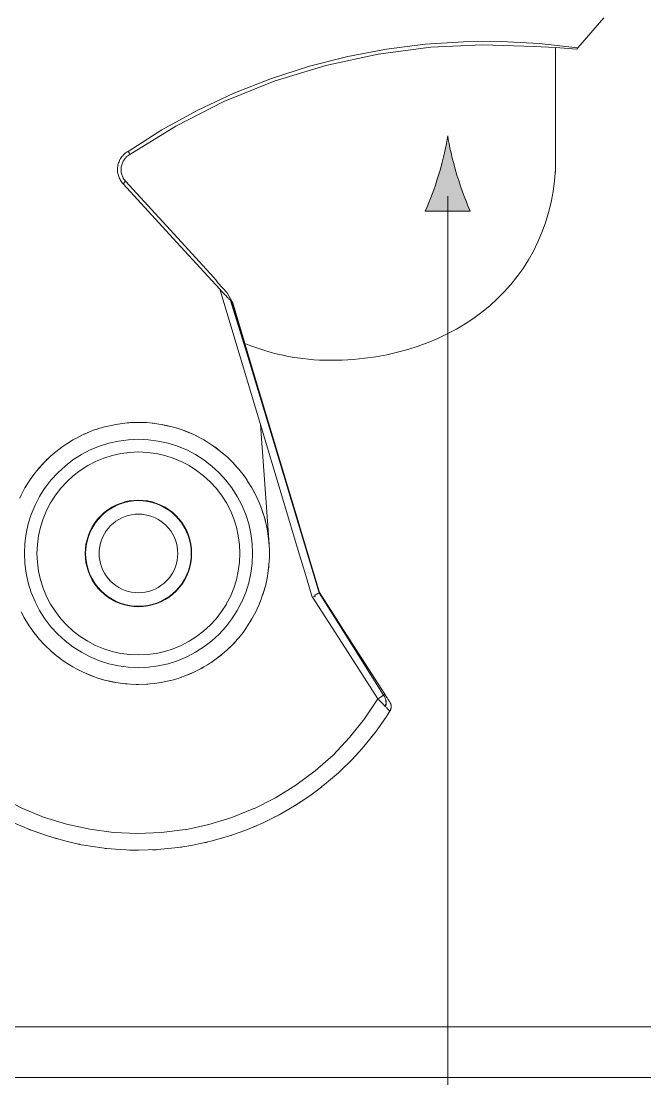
# Model space of a CAD drawing. Header units: inches. Extents: x 0.18 to 4.06, y 0.3 to 3.48.
# Drawn here: x 0.952 to 1.333, y 2.22 to 2.867 of the extents above; entities that cross this region are included whole.
import ezdxf

# ---------------------------------------------------------------- set-up
doc = ezdxf.new("R2010")
doc.units = ezdxf.units.IN
doc.header["$MEASUREMENT"] = 0
doc.layers.add('Layer 1', color=7, linetype='Continuous')

# ---------------------------------------------------------------- blocks, each defined once
blk = doc.blocks.new('block 2')
at = {"layer": 'Layer 1'}
h = blk.add_hatch(color=251, dxfattribs=at)
h.dxf.hatch_style = 2
edge = h.paths.add_edge_path()
edge.add_spline(control_points=[(1.20741, 2.77263), (1.20469, 2.76363), (1.20218, 2.75778), (1.19928, 2.75054), (1.19928, 2.75054), (1.22674, 2.75054), (1.22674, 2.75054), (1.22552, 2.75314), (1.22133, 2.76363), (1.21863, 2.77263), (1.21571, 2.78224), (1.21371, 2.79098), (1.213, 2.79664), (1.21231, 2.79098), (1.21031, 2.78224), (1.20741, 2.77263)], knot_values=[0, 0, 0, 0, 0.013889, 0.013889, 0.013889, 0.027778, 0.027778, 0.027778, 0.041667, 0.041667, 0.041667, 0.055556, 0.055556, 0.055556, 0.069444, 0.069444, 0.069444, 0.069444], degree=3, periodic=0)
edge.add_line((1.20741, 2.77263), (1.20741, 2.77263))
at = {"layer": 'Layer 1', "color": 250, "lineweight": 18}
for points in [[(1.29245, 2.85029), (1.30843, 2.86865)], [(1.17055, 2.84655), (1.20264, 2.85072)], [(1.17555, 2.84958), (1.19914, 2.85254)], [(1.19915, 2.85254), (1.22254, 2.85409)], [(1.20264, 2.85072), (1.23425, 2.85218)], [(1.22253, 2.8541), (1.24561, 2.85424)], [(1.23425, 2.85219), (1.2658, 2.85105)], [(1.24561, 2.85424), (1.26893, 2.853)], [(1.26579, 2.85105), (1.2789, 2.85056)], [(1.26892, 2.853), (1.29245, 2.8503)], [(1.27878, 2.85019), (1.27878, 2.77421)], [(1.2789, 2.85056), (1.2919, 2.84962)], [(1.2919, 2.84961), (1.29245, 2.85029)], [(1.12846, 2.8391), (1.15192, 2.84509)], [(1.13848, 2.83962), (1.17055, 2.84655)], [(1.15192, 2.84508), (1.17555, 2.84958)], [(1.10535, 2.83164), (1.12846, 2.8391)], [(1.10691, 2.82989), (1.13848, 2.83962)], [(1.08233, 2.82257), (1.10534, 2.83163)], [(1.07617, 2.81752), (1.10691, 2.8299)], [(1.05994, 2.81204), (1.08232, 2.82257)], [(1.03834, 2.8002), (1.05994, 2.81205)], [(1.04671, 2.80255), (1.07617, 2.81752)], [(1.01765, 2.78708), (1.03834, 2.80019)], [(1.01879, 2.78523), (1.04671, 2.80255)], [(1.01481, 2.78493), (1.0153, 2.78538)], [(1.0153, 2.78539), (1.01586, 2.78588)], [(1.01586, 2.78588), (1.01644, 2.78629)], [(1.01644, 2.7863), (1.01702, 2.78671)], [(1.01702, 2.78672), (1.01765, 2.78708)], [(1.01767, 2.78704), (1.01765, 2.78708)], [(1.01767, 2.78702), (1.01767, 2.78704)], [(1.01827, 2.78613), (1.01767, 2.78701)], [(1.01879, 2.78523), (1.01827, 2.78613)], [(1.01146, 2.77867), (1.01163, 2.7794)], [(1.01162, 2.77939), (1.01186, 2.78009)], [(1.01186, 2.78009), (1.01209, 2.78076)], [(1.01209, 2.78076), (1.01238, 2.78141)], [(1.01237, 2.78141), (1.01269, 2.78207)], [(1.0127, 2.78207), (1.01308, 2.78269)], [(1.01309, 2.78269), (1.01348, 2.7833)], [(1.01348, 2.7833), (1.01387, 2.78388)], [(1.01358, 2.77825), (1.01374, 2.77884)], [(1.01374, 2.77884), (1.01394, 2.77943)], [(1.01388, 2.78388), (1.01436, 2.78441)], [(1.01393, 2.77943), (1.01414, 2.77998)], [(1.01413, 2.77998), (1.0144, 2.78053)], [(1.01436, 2.78441), (1.01481, 2.78493)], [(1.01439, 2.78053), (1.01466, 2.78109)], [(1.01465, 2.78109), (1.01494, 2.7816)], [(1.01495, 2.7816), (1.01527, 2.78209)], [(1.01527, 2.78209), (1.01562, 2.78258)], [(1.01563, 2.78258), (1.01601, 2.78304)], [(1.01602, 2.78304), (1.01643, 2.78343)], [(1.01644, 2.78344), (1.01683, 2.78385)], [(1.01683, 2.78386), (1.01729, 2.78424)], [(1.01729, 2.78425), (1.01774, 2.7846)], [(1.01774, 2.7846), (1.01827, 2.78492)], [(1.01827, 2.78493), (1.01879, 2.78522)], [(1.01116, 2.77653), (1.01123, 2.77726)], [(1.01116, 2.77585), (1.01116, 2.77653)], [(1.0112, 2.77513), (1.01116, 2.77586)], [(1.01123, 2.77444), (1.0112, 2.77513)], [(1.01123, 2.77725), (1.0113, 2.77797)], [(1.01133, 2.77374), (1.01123, 2.77444)], [(1.0113, 2.77797), (1.01147, 2.77867)], [(1.01149, 2.77302), (1.01132, 2.77374)], [(1.01169, 2.77233), (1.01148, 2.77302)], [(1.01332, 2.77588), (1.01335, 2.77646)], [(1.01335, 2.7753), (1.01332, 2.77588)], [(1.01335, 2.77646), (1.01339, 2.77709)], [(1.01339, 2.77474), (1.01335, 2.7753)], [(1.01339, 2.77709), (1.01344, 2.77767)], [(1.01348, 2.77412), (1.01339, 2.77474)], [(1.01344, 2.77767), (1.01358, 2.77825)], [(1.0136, 2.77353), (1.01348, 2.77412)], [(1.01374, 2.77298), (1.0136, 2.77353)], [(1.01397, 2.77239), (1.01373, 2.77298)], [(1.01416, 2.77184), (1.01396, 2.77239)], [(1.01192, 2.77165), (1.01169, 2.77233)], [(1.01218, 2.77097), (1.01192, 2.77165)], [(1.01251, 2.77028), (1.01219, 2.77097)], [(1.01279, 2.76963), (1.0125, 2.77028)], [(1.01322, 2.76902), (1.01279, 2.76963)], [(1.01365, 2.76842), (1.01322, 2.76902)], [(1.01407, 2.76784), (1.01365, 2.76842)], [(1.01453, 2.76732), (1.01407, 2.76784)], [(1.01442, 2.77126), (1.01415, 2.77184)], [(1.01472, 2.7707), (1.01443, 2.77126)], [(1.01611, 2.76879), (1.01453, 2.76733)], [(1.01453, 2.76732), (1.04743, 2.73145)], [(1.01504, 2.77018), (1.01472, 2.7707)], [(1.01537, 2.7697), (1.01505, 2.77018)], [(1.01576, 2.76923), (1.01537, 2.7697)], [(1.01611, 2.76879), (1.01577, 2.76923)], [(1.0458, 2.73647), (1.01611, 2.76879)], [(1.21298, 2.15754), (1.21298, 2.75975)], [(1.06989, 2.71019), (1.04581, 2.73647)], [(1.04743, 2.73145), (1.07361, 2.70294)], [(1.07126, 2.7085), (1.06989, 2.71019)], [(1.07256, 2.7068), (1.07126, 2.7085)], [(1.0725, 2.7068), (1.07252, 2.7068)], [(1.07817, 2.70069), (1.0725, 2.7068)], [(1.07252, 2.7068), (1.07256, 2.7068)], [(1.07256, 2.70678), (1.07256, 2.7068)], [(1.07361, 2.70294), (1.09857, 2.62012)], [(1.07454, 2.70192), (1.07362, 2.70294)], [(1.07552, 2.70094), (1.07455, 2.70191)], [(1.07643, 2.69994), (1.07553, 2.70094)], [(1.07735, 2.69896), (1.07644, 2.69993)], [(1.07817, 2.69808), (1.07735, 2.69896)], [(1.08131, 2.69515), (1.07816, 2.70068)], [(1.07855, 2.69769), (1.07817, 2.69807)], [(1.07894, 2.69729), (1.07855, 2.69768)], [(1.07927, 2.69694), (1.07895, 2.69729)], [(1.07963, 2.69662), (1.07927, 2.69694)], [(1.07996, 2.69629), (1.07964, 2.69661)], [(1.08024, 2.69597), (1.07995, 2.69628)], [(1.08047, 2.69573), (1.08023, 2.69597)], [(1.09014, 2.66371), (1.08024, 2.69596)], [(1.08073, 2.6955), (1.08047, 2.69574)], [(1.08096, 2.69531), (1.08072, 2.69551)], [(1.08112, 2.69518), (1.08095, 2.69531)], [(1.08126, 2.69508), (1.08112, 2.69518)], [(1.09222, 2.65811), (1.08112, 2.69518)], [(1.08131, 2.69506), (1.08126, 2.69508)], [(1.09235, 2.65814), (1.08126, 2.69508)], [(1.08135, 2.69506), (1.08131, 2.69515)], [(1.08135, 2.69506), (1.08131, 2.69506)], [(1.09242, 2.65818), (1.08131, 2.69506)], [(1.09245, 2.65818), (1.08135, 2.69506)], [(1.10782, 2.60603), (1.09015, 2.6637)], [(1.13448, 2.51739), (1.09222, 2.65811)], [(1.1346, 2.51744), (1.09235, 2.65814)], [(1.13464, 2.51748), (1.09242, 2.65818)], [(1.13467, 2.51748), (1.09245, 2.65818)], [(1.10798, 2.60635), (1.09619, 2.64557)], [(0.99972, 2.6177), (0.99658, 2.61667)], [(0.99874, 2.61738), (0.99782, 2.61709)], [(1.00326, 2.61875), (0.99972, 2.6177)], [(1.00449, 2.61907), (1.00326, 2.61876)], [(1.00444, 2.61905), (1.00326, 2.61876)], [(1.00928, 2.62009), (1.00443, 2.61905)], [(1.00834, 2.61989), (1.0045, 2.61907)], [(1.01006, 2.62028), (1.00927, 2.62009)], [(1.01413, 2.62086), (1.01006, 2.62028)], [(1.01133, 2.62047), (1.01006, 2.62027)], [(1.0127, 2.62063), (1.01132, 2.62046)], [(1.017, 2.62119), (1.01413, 2.62087)], [(1.01904, 2.62133), (1.017, 2.62119)], [(1.0183, 2.62129), (1.017, 2.62119)], [(1.01895, 2.62133), (1.0183, 2.62129)], [(1.02397, 2.62149), (1.01905, 2.62132)], [(1.02888, 2.62133), (1.02396, 2.6215)], [(1.02527, 2.62149), (1.02396, 2.62149)], [(1.02732, 2.62135), (1.02528, 2.62149)], [(1.03093, 2.62119), (1.02888, 2.62133)], [(1.03227, 2.62107), (1.03092, 2.62119)], [(1.03379, 2.62086), (1.03093, 2.62118)], [(1.03304, 2.62093), (1.03226, 2.62107)], [(1.03786, 2.62028), (1.03379, 2.62086)], [(1.03867, 2.62009), (1.03785, 2.62029)], [(1.03916, 2.62002), (1.03785, 2.62029)], [(1.0435, 2.61905), (1.03866, 2.62009)], [(1.04216, 2.61933), (1.03916, 2.62002)], [(1.04466, 2.61875), (1.0435, 2.61904)], [(1.04822, 2.6177), (1.04466, 2.61875)], [(1.04597, 2.61842), (1.04466, 2.61874)], [(1.04704, 2.61807), (1.04597, 2.61842)], [(1.05134, 2.61667), (1.04821, 2.6177)], [(1.10384, 2.54707), (1.09857, 2.62013)], [(1.09857, 2.62012), (1.12341, 2.5372)], [(0.9861, 2.61191), (0.98393, 2.61075)], [(0.98507, 2.61142), (0.98393, 2.61075)], [(0.98572, 2.61172), (0.98507, 2.61143)], [(0.99011, 2.614), (0.9861, 2.61192)], [(0.99131, 2.61452), (0.99011, 2.614)], [(0.99505, 2.61608), (0.99012, 2.61401)], [(0.99369, 2.61549), (0.99131, 2.61452)], [(0.99658, 2.61667), (0.99506, 2.61608)], [(0.99782, 2.61709), (0.99658, 2.61668)], [(1.0179, 2.61091), (1.01185, 2.61009)], [(1.02397, 2.61114), (1.0179, 2.6109)], [(1.03004, 2.61091), (1.02396, 2.61115)], [(1.03607, 2.6101), (1.03004, 2.61092)], [(1.05287, 2.61608), (1.05134, 2.61667)], [(1.05261, 2.61619), (1.05134, 2.61667)], [(1.05782, 2.614), (1.05261, 2.61619)], [(1.05782, 2.614), (1.05288, 2.61607)], [(1.06182, 2.61191), (1.05782, 2.614)], [(1.05899, 2.61342), (1.05782, 2.614)], [(1.06048, 2.61263), (1.05899, 2.61343)], [(1.06401, 2.61075), (1.06182, 2.61191)], [(0.97803, 2.607), (0.97351, 2.60359)], [(0.97803, 2.607), (0.97376, 2.60378)], [(0.98184, 2.60947), (0.97803, 2.607)], [(0.9791, 2.60775), (0.97803, 2.607)], [(0.98051, 2.60863), (0.97909, 2.60776)], [(0.98393, 2.61075), (0.98185, 2.60947)], [(0.99447, 2.60463), (0.9891, 2.60182)], [(1.0001, 2.60696), (0.99447, 2.60463)], [(1.0059, 2.60879), (1.0001, 2.60696)], [(1.01186, 2.6101), (1.00589, 2.60879)], [(1.04203, 2.60879), (1.03606, 2.6101)], [(1.04783, 2.60696), (1.04203, 2.60879)], [(1.05345, 2.60463), (1.04783, 2.60696)], [(1.05883, 2.60182), (1.05345, 2.60463)], [(1.06608, 2.60947), (1.06401, 2.61075)], [(1.06515, 2.6101), (1.06401, 2.61075)], [(1.06573, 2.6097), (1.06515, 2.61009)], [(1.06989, 2.607), (1.06609, 2.60948)], [(1.07096, 2.60626), (1.06989, 2.60701)], [(1.07415, 2.60378), (1.06989, 2.607)], [(1.07296, 2.60466), (1.07096, 2.60626)], [(1.13435, 2.51732), (1.10782, 2.60603)], [(1.12214, 2.55918), (1.10797, 2.60635)], [(0.96733, 2.59805), (0.96647, 2.59715)], [(0.97003, 2.60056), (0.96733, 2.59804)], [(0.96826, 2.59896), (0.96733, 2.59806)], [(0.96912, 2.59971), (0.96826, 2.59895)], [(0.97249, 2.60273), (0.97002, 2.60057)], [(0.97377, 2.60378), (0.97249, 2.60273)], [(0.97351, 2.60359), (0.9725, 2.60272)], [(0.98396, 2.59854), (0.97913, 2.59482)], [(0.9891, 2.60182), (0.98396, 2.59855)], [(0.99776, 2.59759), (1.00273, 2.59967)], [(1.00274, 2.59968), (1.00791, 2.60131)], [(1.00791, 2.60131), (1.01322, 2.60247)], [(1.01322, 2.60247), (1.0186, 2.60316)], [(1.0186, 2.60316), (1.02397, 2.60343)], [(1.02397, 2.60342), (1.02937, 2.60316)], [(1.02937, 2.60316), (1.03474, 2.60247)], [(1.03474, 2.60247), (1.04001, 2.60131)], [(1.04001, 2.60131), (1.04518, 2.59968)], [(1.04518, 2.59968), (1.05016, 2.5976)], [(1.06397, 2.59854), (1.05883, 2.60182)], [(1.06878, 2.59482), (1.06396, 2.59855)], [(1.07543, 2.60273), (1.07415, 2.60378)], [(1.0779, 2.60056), (1.07542, 2.60272)], [(1.07643, 2.60189), (1.07543, 2.60274)], [(1.07712, 2.60124), (1.07643, 2.60189)], [(1.08061, 2.59805), (1.0779, 2.60057)], [(1.08142, 2.59714), (1.0806, 2.59804)], [(1.08148, 2.5971), (1.0806, 2.59804)], [(0.96261, 2.59287), (0.96005, 2.58966)], [(0.96347, 2.59389), (0.9626, 2.59288)], [(0.96319, 2.59349), (0.96261, 2.59287)], [(0.96647, 2.59714), (0.9632, 2.59349)], [(0.96559, 2.59613), (0.96348, 2.59389)], [(0.97914, 2.59482), (0.97465, 2.59073)], [(0.98412, 2.5889), (0.98838, 2.59219)], [(0.98838, 2.59219), (0.99297, 2.59508)], [(0.99297, 2.59508), (0.99776, 2.5976)], [(1.05017, 2.59759), (1.05495, 2.59507)], [(1.05495, 2.59508), (1.0595, 2.59219)], [(1.0595, 2.59219), (1.06381, 2.5889)], [(1.07328, 2.59073), (1.06878, 2.59482)], [(1.08473, 2.59349), (1.08143, 2.59714)], [(1.08412, 2.59417), (1.08148, 2.5971)], [(1.08533, 2.59287), (1.08473, 2.59349)], [(1.08614, 2.59187), (1.08532, 2.59287)], [(1.08786, 2.58966), (1.08532, 2.59286)], [(1.08698, 2.59079), (1.08613, 2.59187)], [(0.95724, 2.58564), (0.95462, 2.58144)], [(0.95837, 2.58734), (0.95724, 2.58564)], [(0.96006, 2.58966), (0.95837, 2.58734)], [(0.95915, 2.58841), (0.95837, 2.58734)], [(0.95964, 2.58906), (0.95915, 2.58841)], [(0.97051, 2.58624), (0.96683, 2.5814)], [(0.97465, 2.59073), (0.97051, 2.58624)], [(0.97647, 2.58125), (0.98012, 2.58522)], [(0.98012, 2.58522), (0.98412, 2.5889)], [(1.0638, 2.5889), (1.0678, 2.58521)], [(1.0678, 2.58522), (1.07146, 2.58125)], [(1.07738, 2.58624), (1.07328, 2.59073)], [(1.0811, 2.58141), (1.07737, 2.58624)], [(1.08956, 2.58734), (1.08786, 2.58966)], [(1.0907, 2.58564), (1.08956, 2.58734)], [(1.09031, 2.58626), (1.08956, 2.58734)], [(1.09063, 2.58571), (1.09031, 2.58626)], [(1.0933, 2.58145), (1.09069, 2.58565)], [(0.95463, 2.58145), (0.95228, 2.57709)], [(0.95528, 2.58259), (0.95463, 2.58145)], [(0.95642, 2.58428), (0.95528, 2.58259)], [(0.96684, 2.58141), (0.96359, 2.57627)], [(0.97319, 2.57696), (0.97646, 2.58125)], [(1.07145, 2.58125), (1.07474, 2.57695)], [(1.08435, 2.57627), (1.0811, 2.58141)], [(1.09395, 2.58031), (1.0933, 2.58145)], [(1.09564, 2.57708), (1.0933, 2.58144)], [(1.09489, 2.57848), (1.09396, 2.58031)], [(0.95228, 2.57708), (0.95141, 2.57526)], [(0.96358, 2.57627), (0.96075, 2.57086)], [(0.96777, 2.56762), (0.97029, 2.57241)], [(0.97028, 2.5724), (0.97319, 2.57696)], [(1.01286, 2.57197), (1.01552, 2.57284)], [(1.01293, 2.57175), (1.01559, 2.5726)], [(1.01553, 2.57285), (1.01832, 2.57347)], [(1.0156, 2.57259), (1.01836, 2.57322)], [(1.01832, 2.57347), (1.02113, 2.57382)], [(1.01837, 2.57322), (1.02116, 2.57356)], [(1.02113, 2.57383), (1.02397, 2.57396)], [(1.02116, 2.57357), (1.02397, 2.57371)], [(1.02397, 2.57396), (1.02683, 2.57383)], [(1.02397, 2.57371), (1.02676, 2.57356)], [(1.02676, 2.57357), (1.02956, 2.57322)], [(1.02683, 2.57383), (1.02959, 2.57348)], [(1.02956, 2.57322), (1.03232, 2.57259)], [(1.0296, 2.57347), (1.03239, 2.57285)], [(1.03232, 2.57259), (1.03499, 2.57175)], [(1.03239, 2.57285), (1.03508, 2.57198)], [(1.07475, 2.57696), (1.07768, 2.5724)], [(1.07768, 2.5724), (1.08018, 2.56761)], [(1.08717, 2.57087), (1.08435, 2.57628)], [(1.09652, 2.57526), (1.09564, 2.57708)], [(1.09766, 2.57262), (1.09652, 2.57526)], [(1.09707, 2.57406), (1.09652, 2.57526)], [(1.0974, 2.57331), (1.09708, 2.57406)], [(1.09922, 2.56882), (1.09766, 2.57261)], [(0.96075, 2.57087), (0.95843, 2.56528)], [(0.96573, 2.5626), (0.96777, 2.56761)], [(1.00095, 2.56443), (1.00302, 2.56635)], [(1.00114, 2.56422), (1.00322, 2.56616)], [(1.00303, 2.56634), (1.00528, 2.56806)], [(1.00323, 2.56615), (1.00544, 2.56785)], [(1.00528, 2.56806), (1.00769, 2.56959)], [(1.00544, 2.56785), (1.00785, 2.56936)], [(1.00769, 2.5696), (1.01019, 2.5709)], [(1.00785, 2.56936), (1.0103, 2.57067)], [(1.01019, 2.5709), (1.01285, 2.57197)], [(1.0103, 2.57067), (1.01292, 2.57175)], [(1.03499, 2.57175), (1.03763, 2.57067)], [(1.03509, 2.57197), (1.03773, 2.5709)], [(1.03764, 2.57067), (1.04011, 2.56936)], [(1.03773, 2.5709), (1.04025, 2.5696)], [(1.04011, 2.56936), (1.04248, 2.56785)], [(1.04024, 2.5696), (1.04264, 2.56807)], [(1.04248, 2.56785), (1.04473, 2.56615)], [(1.04264, 2.56806), (1.0449, 2.56634)], [(1.04473, 2.56615), (1.04677, 2.56422)], [(1.0449, 2.56634), (1.04696, 2.56442)], [(1.08017, 2.56762), (1.0822, 2.5626)], [(1.08952, 2.56527), (1.08717, 2.57086)], [(1.09945, 2.56801), (1.09921, 2.56883)], [(1.09965, 2.56757), (1.09922, 2.56882)], [(1.10098, 2.56332), (1.09945, 2.56801)], [(1.10052, 2.56462), (1.09964, 2.56757)], [(0.95658, 2.55944), (0.95528, 2.55352)], [(0.95843, 2.56527), (0.95658, 2.55944)], [(0.96407, 2.55746), (0.96573, 2.5626)], [(0.99577, 2.55769), (0.99729, 2.56009)], [(0.99603, 2.55755), (0.99753, 2.55992)], [(0.9973, 2.56009), (0.99902, 2.56234)], [(0.99753, 2.55992), (0.99925, 2.56215)], [(0.99902, 2.56234), (1.00096, 2.56442)], [(0.99925, 2.56215), (1.00115, 2.56422)], [(1.00697, 2.55841), (1.0085, 2.55981)], [(1.0085, 2.5598), (1.01019, 2.56106)], [(1.01019, 2.56106), (1.01195, 2.5622)], [(1.01195, 2.5622), (1.01381, 2.56317)], [(1.01381, 2.56318), (1.01577, 2.564)], [(1.01576, 2.56399), (1.01775, 2.56462)], [(1.01774, 2.56462), (1.01978, 2.56507)], [(1.01979, 2.56508), (1.02187, 2.56534)], [(1.02188, 2.56534), (1.02396, 2.56543)], [(1.02397, 2.56543), (1.02604, 2.56534)], [(1.02604, 2.56534), (1.02812, 2.56507)], [(1.02813, 2.56508), (1.03017, 2.56462)], [(1.03018, 2.56462), (1.03221, 2.56399)], [(1.0322, 2.56399), (1.03412, 2.56317)], [(1.03411, 2.56318), (1.03598, 2.56221)], [(1.03597, 2.5622), (1.03773, 2.56106)], [(1.03773, 2.56106), (1.03943, 2.5598)], [(1.03943, 2.5598), (1.04094, 2.5584)], [(1.04678, 2.56422), (1.04871, 2.56216)], [(1.04697, 2.56443), (1.0489, 2.56235)], [(1.04871, 2.56215), (1.05039, 2.55992)], [(1.0489, 2.56234), (1.05062, 2.56009)], [(1.05039, 2.55992), (1.05191, 2.55755)], [(1.05062, 2.56009), (1.05215, 2.55769)], [(1.08219, 2.5626), (1.08386, 2.55746)], [(1.09135, 2.55944), (1.08952, 2.56527)], [(1.09265, 2.55352), (1.09134, 2.55944)], [(1.10131, 2.56215), (1.10099, 2.56332)], [(1.10215, 2.55853), (1.1013, 2.56216)], [(1.10166, 2.56087), (1.10131, 2.56215)], [(1.10186, 2.55976), (1.10165, 2.56087)], [(0.95528, 2.55352), (0.95449, 2.54749)], [(0.96293, 2.55218), (0.96407, 2.55746)], [(0.99337, 2.55255), (0.99447, 2.55516)], [(0.99363, 2.55244), (0.9947, 2.55505)], [(0.99447, 2.55515), (0.99578, 2.55769)], [(0.9947, 2.55504), (0.99603, 2.55756)], [(1.00218, 2.55157), (1.00313, 2.55341)], [(1.00313, 2.55341), (1.0043, 2.5552)], [(1.0043, 2.5552), (1.00558, 2.55687)], [(1.00558, 2.55687), (1.00698, 2.5584)], [(1.04095, 2.55841), (1.04237, 2.55688)], [(1.04236, 2.55687), (1.04366, 2.5552)], [(1.04366, 2.5552), (1.04476, 2.55341)], [(1.04476, 2.55341), (1.0457, 2.55157)], [(1.05192, 2.55755), (1.05323, 2.55504)], [(1.05215, 2.55769), (1.05346, 2.55514)], [(1.05322, 2.55504), (1.05429, 2.55243)], [(1.05345, 2.55515), (1.05457, 2.55254)], [(1.08386, 2.55746), (1.085, 2.55218)], [(1.09347, 2.5475), (1.09265, 2.55353)], [(1.10284, 2.55531), (1.10215, 2.55852)], [(1.10303, 2.55401), (1.10283, 2.55532)], [(1.1031, 2.55369), (1.10283, 2.55531)], [(1.10372, 2.54841), (1.10303, 2.554)], [(1.10372, 2.54841), (1.1031, 2.55369)], [(0.9545, 2.5475), (0.95423, 2.54142)], [(0.96196, 2.54141), (0.96222, 2.54682)], [(0.96221, 2.54681), (0.96293, 2.55219)], [(0.99154, 2.54425), (0.9919, 2.54707)], [(0.99179, 2.5442), (0.99215, 2.54701)], [(0.9919, 2.54707), (0.99255, 2.54983)], [(0.99216, 2.54701), (0.99281, 2.54978)], [(0.99255, 2.54983), (0.99337, 2.55254)], [(0.99281, 2.54978), (0.99363, 2.55243)], [(1.00033, 2.54557), (1.00074, 2.54762)], [(1.00075, 2.54762), (1.0014, 2.54962)], [(1.0014, 2.54962), (1.00219, 2.55158)], [(1.04571, 2.55157), (1.04656, 2.54961)], [(1.04655, 2.54962), (1.04713, 2.54762)], [(1.04713, 2.54762), (1.04762, 2.54558)], [(1.05429, 2.55244), (1.05516, 2.54979)], [(1.05457, 2.55255), (1.05539, 2.54984)], [(1.05515, 2.54978), (1.05573, 2.54701)], [(1.05538, 2.54983), (1.05603, 2.54707)], [(1.05573, 2.54701), (1.05612, 2.5442)], [(1.05603, 2.54707), (1.05638, 2.54425)], [(1.085, 2.55218), (1.08571, 2.5468)], [(1.08571, 2.54681), (1.08599, 2.5414)], [(1.09368, 2.54141), (1.09346, 2.54749)], [(1.10398, 2.54388), (1.10371, 2.54841)], [(1.10384, 2.54707), (1.10372, 2.54842)], [(1.10391, 2.54541), (1.10384, 2.54707)], [(0.95424, 2.54141), (0.9545, 2.53534)], [(0.96221, 2.536), (0.96195, 2.54142)], [(0.99144, 2.54141), (0.99154, 2.54425)], [(0.99154, 2.53858), (0.99144, 2.54141)], [(0.99167, 2.54141), (0.99179, 2.5442)], [(0.99179, 2.5386), (0.99167, 2.54141)], [(0.99997, 2.54141), (1.00004, 2.54348)], [(1.00004, 2.53932), (0.99997, 2.5414)], [(1.00004, 2.54349), (1.00033, 2.54557)], [(1.04762, 2.54557), (1.0479, 2.54349)], [(1.04789, 2.54349), (1.04799, 2.54142)], [(1.04799, 2.54141), (1.04789, 2.53933)], [(1.05613, 2.5442), (1.05625, 2.54141)], [(1.05625, 2.54141), (1.05613, 2.5386)], [(1.05638, 2.54425), (1.05648, 2.54141)], [(1.05648, 2.54141), (1.05638, 2.53858)], [(1.08598, 2.54141), (1.0857, 2.53599)], [(1.09347, 2.53535), (1.09369, 2.54142)], [(1.10405, 2.54141), (1.10398, 2.54388)], [(1.10398, 2.53893), (1.10405, 2.54141)], [(1.10398, 2.53939), (1.104, 2.54011)], [(1.104, 2.54011), (1.10405, 2.54141)], [(0.9545, 2.53535), (0.95529, 2.52929)], [(0.96293, 2.53063), (0.96221, 2.53601)], [(0.9919, 2.53574), (0.99154, 2.53858)], [(0.99216, 2.53581), (0.9918, 2.5386)], [(0.99255, 2.53301), (0.9919, 2.53574)], [(0.99281, 2.53304), (0.99216, 2.53581)], [(1.00033, 2.53725), (1.00003, 2.53932)], [(1.00075, 2.53519), (1.00033, 2.53724)], [(1.0014, 2.5332), (1.00075, 2.53519)], [(1.04713, 2.53519), (1.04655, 2.5332)], [(1.04762, 2.53725), (1.04713, 2.53519)], [(1.04789, 2.53932), (1.04761, 2.53725)], [(1.05573, 2.53581), (1.05515, 2.53304)], [(1.05603, 2.53574), (1.05538, 2.53301)], [(1.05613, 2.5386), (1.05574, 2.53581)], [(1.05638, 2.53858), (1.05604, 2.53574)], [(1.08571, 2.536), (1.085, 2.53062)], [(1.09265, 2.5293), (1.09347, 2.53535)], [(1.1031, 2.52914), (1.10372, 2.53444)], [(1.10361, 2.53311), (1.10372, 2.53445)], [(1.10372, 2.53444), (1.10398, 2.53893)], [(1.12341, 2.53721), (1.12679, 2.52597)], [(0.95528, 2.5293), (0.95659, 2.52337)], [(0.96407, 2.52537), (0.96293, 2.53063)], [(0.99337, 2.53028), (0.99255, 2.53301)], [(0.99363, 2.53037), (0.99281, 2.53304)], [(0.99447, 2.52767), (0.99337, 2.53028)], [(0.9947, 2.52777), (0.99363, 2.53038)], [(0.99577, 2.52513), (0.99446, 2.52768)], [(0.99603, 2.52526), (0.99469, 2.52777)], [(1.00218, 2.53125), (1.00139, 2.53321)], [(1.00313, 2.52939), (1.00219, 2.53125)], [(1.0043, 2.52764), (1.00313, 2.52939)], [(1.00558, 2.52598), (1.0043, 2.52764)], [(1.04366, 2.52764), (1.04236, 2.52598)], [(1.04476, 2.52939), (1.04366, 2.52764)], [(1.04571, 2.53125), (1.04477, 2.52939)], [(1.04655, 2.5332), (1.0457, 2.53124)], [(1.05322, 2.52777), (1.05191, 2.52525)], [(1.05345, 2.52767), (1.05215, 2.52513)], [(1.05429, 2.53037), (1.05322, 2.52776)], [(1.05457, 2.53028), (1.05345, 2.52766)], [(1.05515, 2.53304), (1.05429, 2.53038)], [(1.05538, 2.53301), (1.05456, 2.53028)], [(1.085, 2.53063), (1.08386, 2.52537)], [(1.09135, 2.52337), (1.09265, 2.5293)], [(1.10215, 2.52428), (1.10284, 2.5275)], [(1.10258, 2.52621), (1.10284, 2.52751)], [(1.10284, 2.52751), (1.1031, 2.52914)], [(1.10326, 2.5306), (1.1036, 2.53312)], [(0.95658, 2.52337), (0.95843, 2.51755)], [(0.96573, 2.52021), (0.96407, 2.52537)], [(0.9973, 2.52272), (0.99578, 2.52513)], [(0.99753, 2.52288), (0.99603, 2.52526)], [(0.99902, 2.52051), (0.9973, 2.52272)], [(0.99925, 2.52067), (0.99753, 2.52288)], [(1.00095, 2.51839), (0.99902, 2.5205)], [(1.00114, 2.51858), (0.99925, 2.52067)], [(1.00697, 2.52442), (1.00557, 2.52597)], [(1.0085, 2.52302), (1.00698, 2.52442)], [(1.01019, 2.52174), (1.0085, 2.52302)], [(1.01195, 2.5206), (1.01019, 2.52174)], [(1.01381, 2.51963), (1.01194, 2.5206)], [(1.03597, 2.5206), (1.03411, 2.51963)], [(1.03773, 2.52174), (1.03597, 2.5206)], [(1.03943, 2.52302), (1.03773, 2.52174)], [(1.04095, 2.52442), (1.03944, 2.52301)], [(1.04236, 2.52598), (1.04094, 2.52442)], [(1.04871, 2.52067), (1.04677, 2.51859)], [(1.0489, 2.52051), (1.04696, 2.5184)], [(1.05039, 2.52288), (1.04871, 2.52067)], [(1.05062, 2.52272), (1.0489, 2.52051)], [(1.05192, 2.52526), (1.0504, 2.52288)], [(1.05215, 2.52513), (1.05063, 2.52272)], [(1.08386, 2.52537), (1.08219, 2.52021)], [(1.08952, 2.51755), (1.09135, 2.52337)], [(1.10098, 2.51951), (1.1013, 2.5207)], [(1.10098, 2.51944), (1.1013, 2.5207)], [(1.10131, 2.5207), (1.10215, 2.52428)], [(1.10238, 2.5253), (1.10259, 2.5262)], [(1.12679, 2.52598), (1.13014, 2.51471)], [(0.95843, 2.51755), (0.96075, 2.51196)], [(0.96777, 2.51521), (0.96573, 2.5202)], [(0.97028, 2.51042), (0.96777, 2.51521)], [(1.00303, 2.51647), (1.00096, 2.5184)], [(1.00323, 2.51667), (1.00115, 2.51859)], [(1.00528, 2.51475), (1.00303, 2.51647)], [(1.00544, 2.51498), (1.00323, 2.51667)], [(1.00769, 2.51321), (1.00528, 2.51474)], [(1.00785, 2.51344), (1.00544, 2.51497)], [(1.01576, 2.51881), (1.0138, 2.51963)], [(1.01774, 2.5182), (1.01575, 2.51881)], [(1.01979, 2.51774), (1.01775, 2.5182)], [(1.02188, 2.51748), (1.0198, 2.51775)], [(1.02397, 2.51739), (1.02189, 2.51748)], [(1.02604, 2.51748), (1.02397, 2.51739)], [(1.02813, 2.51774), (1.02605, 2.51748)], [(1.03018, 2.5182), (1.02814, 2.51774)], [(1.0322, 2.51881), (1.03017, 2.5182)], [(1.03411, 2.51963), (1.03219, 2.51881)], [(1.04248, 2.51498), (1.04011, 2.51345)], [(1.04264, 2.51475), (1.04024, 2.51322)], [(1.04473, 2.51667), (1.04248, 2.51498)], [(1.0449, 2.51647), (1.04264, 2.51475)], [(1.04678, 2.51858), (1.04474, 2.51666)], [(1.04697, 2.51839), (1.0449, 2.51646)], [(1.08017, 2.51521), (1.07767, 2.51041)], [(1.08219, 2.52021), (1.08017, 2.51521)], [(1.08717, 2.51195), (1.08952, 2.51755)], [(1.09766, 2.51019), (1.09921, 2.51402)], [(1.09873, 2.51279), (1.09922, 2.51403)], [(1.09922, 2.51403), (1.09945, 2.51482)], [(1.09945, 2.51481), (1.10097, 2.51951)], [(1.09975, 2.51569), (1.10098, 2.51944)], [(1.13034, 2.51479), (1.13013, 2.51472)], [(1.13079, 2.51491), (1.13034, 2.51478)], [(1.13034, 2.51479), (1.15028, 2.48366)], [(1.13125, 2.51504), (1.13079, 2.5149)], [(1.13174, 2.51517), (1.13125, 2.51504)], [(1.13216, 2.51628), (1.13167, 2.51608)], [(1.13167, 2.51609), (1.13184, 2.51565)], [(1.13193, 2.51569), (1.13167, 2.51608)], [(1.1322, 2.5153), (1.13174, 2.51517)], [(1.13184, 2.51565), (1.13197, 2.51524)], [(1.1322, 2.5153), (1.13192, 2.51569)], [(1.13256, 2.51647), (1.13217, 2.51627)], [(1.13295, 2.51663), (1.13256, 2.51646)], [(1.1333, 2.51683), (1.13296, 2.51662)], [(1.13363, 2.51696), (1.13331, 2.51683)], [(1.13393, 2.51712), (1.13363, 2.51695)], [(1.13416, 2.51723), (1.13392, 2.51712)], [(1.13435, 2.51732), (1.13415, 2.51723)], [(1.13448, 2.51739), (1.13434, 2.51732)], [(1.15418, 2.48603), (1.13434, 2.51732)], [(1.1346, 2.51744), (1.13448, 2.51739)], [(1.13464, 2.51748), (1.1346, 2.51744)], [(1.13467, 2.51748), (1.13464, 2.51748)], [(1.15456, 2.48642), (1.13466, 2.51748)], [(0.96075, 2.51195), (0.96358, 2.50653)], [(0.97319, 2.50586), (0.97028, 2.51042)], [(1.01019, 2.51191), (1.00768, 2.51321)], [(1.0103, 2.51214), (1.00785, 2.51344)], [(1.01286, 2.51084), (1.01019, 2.51191)], [(1.01293, 2.51107), (1.0103, 2.51214)], [(1.01553, 2.50996), (1.01287, 2.51083)], [(1.0156, 2.51023), (1.01293, 2.51108)], [(1.01832, 2.50937), (1.01553, 2.50996)], [(1.01837, 2.5096), (1.01561, 2.51023)], [(1.02113, 2.50898), (1.01832, 2.50937)], [(1.02116, 2.50925), (1.01837, 2.5096)], [(1.02397, 2.50886), (1.02113, 2.50898)], [(1.02397, 2.50912), (1.02116, 2.50926)], [(1.02676, 2.50925), (1.02397, 2.50911)], [(1.02683, 2.50898), (1.02397, 2.50886)], [(1.02956, 2.5096), (1.02676, 2.50926)], [(1.0296, 2.50937), (1.02684, 2.50899)], [(1.03232, 2.51023), (1.02956, 2.5096)], [(1.03239, 2.50996), (1.0296, 2.50937)], [(1.03499, 2.51107), (1.03233, 2.51022)], [(1.03509, 2.51084), (1.0324, 2.50996)], [(1.03764, 2.51214), (1.035, 2.51107)], [(1.03773, 2.51191), (1.0351, 2.51084)], [(1.04011, 2.51344), (1.03763, 2.51214)], [(1.04024, 2.51321), (1.03773, 2.51191)], [(1.07768, 2.51042), (1.07475, 2.50586)], [(1.08435, 2.50654), (1.08717, 2.51196)], [(1.09564, 2.50573), (1.09651, 2.50758)], [(1.09596, 2.50638), (1.09652, 2.50758)], [(1.09652, 2.50758), (1.09766, 2.51019)], [(1.09821, 2.51156), (1.09873, 2.51279)], [(0.95228, 2.50573), (0.95463, 2.50138)], [(0.95306, 2.50437), (0.95397, 2.50251)], [(0.95398, 2.50251), (0.95463, 2.50137)], [(0.95463, 2.50137), (0.95724, 2.49721)], [(0.96358, 2.50654), (0.96683, 2.5014)], [(0.96684, 2.5014), (0.97052, 2.49658)], [(0.97647, 2.50156), (0.97319, 2.50587)], [(0.98012, 2.49759), (0.97646, 2.50156)], [(1.07145, 2.50156), (1.0678, 2.49759)], [(1.07475, 2.50586), (1.07146, 2.50155)], [(1.07738, 2.49658), (1.0811, 2.50141)], [(1.0811, 2.5014), (1.08434, 2.50654)], [(1.0907, 2.49721), (1.09331, 2.50137)], [(1.09261, 2.50026), (1.0933, 2.50137)], [(1.0933, 2.50137), (1.09564, 2.50572)], [(1.09568, 2.50583), (1.09597, 2.50638)], [(0.95724, 2.49721), (0.95837, 2.49547)], [(0.95729, 2.4971), (0.95761, 2.49656)], [(0.95762, 2.49656), (0.95838, 2.49547)], [(0.95837, 2.49547), (0.96006, 2.49317)], [(0.97051, 2.49658), (0.97465, 2.49209)], [(0.98412, 2.49391), (0.98012, 2.49759)], [(1.0678, 2.49759), (1.0638, 2.4939)], [(1.07328, 2.49209), (1.07738, 2.49658)], [(1.08786, 2.49317), (1.08956, 2.49547)], [(1.0888, 2.4944), (1.08957, 2.49547)], [(1.08956, 2.49547), (1.0907, 2.49721)], [(1.09151, 2.49854), (1.09261, 2.50026)], [(0.96006, 2.49317), (0.96261, 2.48994)], [(0.96098, 2.49205), (0.9618, 2.49095)], [(0.96179, 2.49095), (0.96261, 2.48994)], [(0.96261, 2.48994), (0.96319, 2.48933)], [(0.96319, 2.48933), (0.96647, 2.48567)], [(0.9638, 2.48864), (0.96644, 2.48575)], [(0.97465, 2.49209), (0.97913, 2.48798)], [(0.98838, 2.49063), (0.98411, 2.4939)], [(0.99297, 2.48773), (0.98838, 2.49063)], [(1.0595, 2.49063), (1.05495, 2.48773)], [(1.0638, 2.49391), (1.0595, 2.49064)], [(1.06397, 2.48428), (1.06879, 2.48799)], [(1.06878, 2.48798), (1.07328, 2.49209)], [(1.08142, 2.48568), (1.08472, 2.48933)], [(1.08236, 2.48668), (1.08447, 2.48896)], [(1.08447, 2.48896), (1.08533, 2.48993)], [(1.08473, 2.48933), (1.08533, 2.48994)], [(1.08533, 2.48994), (1.08787, 2.49316)], [(1.08828, 2.49379), (1.0888, 2.4944)], [(0.96644, 2.48575), (0.96732, 2.4848)], [(0.96647, 2.48568), (0.96733, 2.4848)], [(0.96733, 2.4848), (0.97002, 2.48225)], [(0.97003, 2.48226), (0.9725, 2.48008)], [(0.9708, 2.48158), (0.97149, 2.48093)], [(0.97914, 2.48798), (0.98396, 2.48427)], [(0.98396, 2.48428), (0.9891, 2.48103)], [(0.99776, 2.48522), (0.99297, 2.48773)], [(1.00274, 2.48314), (0.99777, 2.48521)], [(1.00791, 2.48154), (1.00274, 2.48314)], [(1.01322, 2.48038), (1.00791, 2.48154)], [(1.04001, 2.48154), (1.03474, 2.48038)], [(1.04518, 2.48314), (1.04001, 2.48154)], [(1.05017, 2.48522), (1.04519, 2.48315)], [(1.05495, 2.48773), (1.05017, 2.48521)], [(1.05883, 2.48103), (1.06397, 2.48427)], [(1.07543, 2.48008), (1.0779, 2.48225)], [(1.0779, 2.48226), (1.0806, 2.4848)], [(1.07882, 2.4831), (1.07967, 2.48387)], [(1.07966, 2.48386), (1.0806, 2.48479)], [(1.08061, 2.4848), (1.08143, 2.48567)], [(1.15027, 2.48366), (1.17024, 2.45254)], [(1.1738, 2.45485), (1.15418, 2.48603)], [(1.17452, 2.45538), (1.15455, 2.48642)], [(0.97149, 2.48093), (0.97249, 2.48007)], [(0.97249, 2.48008), (0.97377, 2.47903)], [(0.97377, 2.47903), (0.97803, 2.47582)], [(0.97498, 2.47816), (0.97696, 2.47656)], [(0.97696, 2.47656), (0.97803, 2.47581)], [(0.97803, 2.47582), (0.98183, 2.47333)], [(0.9891, 2.48103), (0.99447, 2.47822)], [(0.99447, 2.47822), (1.0001, 2.47589)], [(1.0001, 2.47589), (1.0059, 2.47405)], [(1.0186, 2.47966), (1.01322, 2.48038)], [(1.02397, 2.47943), (1.01859, 2.47966)], [(1.02937, 2.47966), (1.02396, 2.47942)], [(1.03474, 2.48038), (1.02936, 2.47965)], [(1.04203, 2.47405), (1.04783, 2.47589)], [(1.04783, 2.47589), (1.05345, 2.47822)], [(1.05345, 2.47822), (1.05883, 2.48103)], [(1.06608, 2.47334), (1.06989, 2.47582)], [(1.06742, 2.47419), (1.06883, 2.47507)], [(1.06882, 2.47507), (1.06989, 2.47582)], [(1.06989, 2.47582), (1.07445, 2.47924)], [(1.06989, 2.47582), (1.07416, 2.47903)], [(1.07415, 2.47903), (1.07543, 2.48008)], [(1.07445, 2.47924), (1.07542, 2.48008)], [(0.98184, 2.47334), (0.98392, 2.47207)], [(0.98219, 2.47312), (0.98282, 2.47273)], [(0.98282, 2.47273), (0.98393, 2.47207)], [(0.98393, 2.47207), (0.9861, 2.47089)], [(0.9861, 2.47089), (0.99011, 2.46885)], [(0.98747, 2.47019), (0.98893, 2.4694)], [(0.98893, 2.4694), (0.99011, 2.46885)], [(0.99011, 2.46885), (0.99504, 2.46678)], [(0.99011, 2.46885), (0.99535, 2.46664)], [(1.0059, 2.47405), (1.01186, 2.47272)], [(1.01186, 2.47273), (1.01791, 2.47193)], [(1.0179, 2.47194), (1.02397, 2.47167)], [(1.02397, 2.47168), (1.03005, 2.47195)], [(1.03004, 2.47194), (1.03607, 2.47273)], [(1.03607, 2.47273), (1.04204, 2.47406)], [(1.05287, 2.46677), (1.05781, 2.46884)], [(1.05661, 2.46829), (1.05782, 2.46885)], [(1.05782, 2.46885), (1.06182, 2.47089)], [(1.06182, 2.47089), (1.06401, 2.47207)], [(1.06222, 2.4711), (1.06287, 2.47142)], [(1.06287, 2.47142), (1.06401, 2.47207)], [(1.06401, 2.47207), (1.06607, 2.47334)], [(0.99505, 2.46677), (0.99658, 2.46615)], [(0.99535, 2.46664), (0.99658, 2.46615)], [(0.99658, 2.46615), (0.99972, 2.4651)], [(0.99972, 2.4651), (1.00326, 2.46406)], [(1.00088, 2.46475), (1.00195, 2.46443)], [(1.00195, 2.46442), (1.00326, 2.46407)], [(1.00326, 2.46406), (1.00444, 2.46377)], [(1.00444, 2.46377), (1.00928, 2.46273)], [(1.00577, 2.46348), (1.00876, 2.4628)], [(1.00876, 2.4628), (1.01007, 2.46256)], [(1.00928, 2.46273), (1.01007, 2.46256)], [(1.01006, 2.46257), (1.01413, 2.46198)], [(1.03379, 2.46198), (1.03786, 2.46257)], [(1.03522, 2.46217), (1.0366, 2.46234)], [(1.03659, 2.46234), (1.03786, 2.46257)], [(1.03786, 2.46257), (1.03868, 2.46274)], [(1.03867, 2.46273), (1.04351, 2.46377)], [(1.03959, 2.46292), (1.04342, 2.46374)], [(1.04343, 2.46373), (1.04466, 2.46405)], [(1.0435, 2.46377), (1.04466, 2.46407)], [(1.04466, 2.46406), (1.04822, 2.4651)], [(1.04822, 2.4651), (1.05134, 2.46615)], [(1.0492, 2.46543), (1.05012, 2.46572)], [(1.05013, 2.46573), (1.05134, 2.46614)], [(1.05134, 2.46615), (1.05286, 2.46677)], [(1.05424, 2.46735), (1.05661, 2.46828)], [(1.01413, 2.46198), (1.017, 2.46166)], [(1.01488, 2.46189), (1.01567, 2.46178)], [(1.01567, 2.46178), (1.017, 2.46165)], [(1.017, 2.46166), (1.01904, 2.4615)], [(1.01904, 2.4615), (1.02396, 2.46133)], [(1.0206, 2.46145), (1.02266, 2.46133)], [(1.02267, 2.46133), (1.02397, 2.46133)], [(1.02397, 2.46133), (1.02888, 2.4615)], [(1.02888, 2.4615), (1.03092, 2.46166)], [(1.02901, 2.46152), (1.02962, 2.46152)], [(1.02962, 2.46152), (1.03093, 2.46166)], [(1.03093, 2.46166), (1.03379, 2.46198)], [(1.17025, 2.45254), (1.16211, 2.44034)], [(1.17061, 2.45277), (1.17025, 2.45254)], [(1.17025, 2.45254), (1.17087, 2.45192)], [(1.17097, 2.45299), (1.17062, 2.45277)], [(1.17087, 2.45192), (1.17148, 2.45134)], [(1.17129, 2.45322), (1.17097, 2.45298)], [(1.17165, 2.45343), (1.1713, 2.45321)], [(1.17148, 2.45134), (1.17208, 2.45071)], [(1.17197, 2.45364), (1.17165, 2.45342)], [(1.17227, 2.45385), (1.17198, 2.45364)], [(1.17208, 2.45071), (1.17266, 2.45013)], [(1.17259, 2.45404), (1.17228, 2.45384)], [(1.17285, 2.45424), (1.17259, 2.45403)], [(1.17266, 2.45013), (1.17322, 2.44957)], [(1.17311, 2.45443), (1.17285, 2.45423)], [(1.17338, 2.45459), (1.1731, 2.45442)], [(1.17322, 2.44957), (1.17376, 2.44899)], [(1.17357, 2.45473), (1.17337, 2.45458)], [(1.1738, 2.45485), (1.17356, 2.45473)], [(1.1738, 2.45485), (1.17404, 2.45498)], [(1.17429, 2.45397), (1.1738, 2.45484)], [(1.17403, 2.45498), (1.17415, 2.45508)], [(1.17415, 2.45508), (1.1743, 2.45522)], [(1.17429, 2.45522), (1.17441, 2.45527)], [(1.17474, 2.45306), (1.1743, 2.45396)], [(1.17441, 2.45527), (1.17448, 2.45534)], [(1.17448, 2.45534), (1.17452, 2.45538)], [(1.17481, 2.45494), (1.17451, 2.45538)], [(1.17452, 2.45538), (1.17452, 2.45538)], [(1.17494, 2.45261), (1.17473, 2.45306)], [(1.1751, 2.4545), (1.17481, 2.45494)], [(1.1751, 2.45212), (1.17493, 2.45261)], [(1.17527, 2.45134), (1.17495, 2.45172)], [(1.17529, 2.45055), (1.17498, 2.45094)], [(1.17536, 2.45408), (1.1751, 2.4545)], [(1.17523, 2.45163), (1.1751, 2.45212)], [(1.17533, 2.45115), (1.17523, 2.45163)], [(1.17533, 2.45115), (1.17527, 2.45134)], [(1.17527, 2.45124), (1.17533, 2.45115)], [(1.17527, 2.44899), (1.17533, 2.44935)], [(1.17543, 2.4502), (1.17529, 2.45054)], [(1.17529, 2.45036), (1.17543, 2.45019)], [(1.17536, 2.45066), (1.17533, 2.45115)], [(1.17533, 2.44936), (1.17536, 2.44977)], [(1.17543, 2.4502), (1.17536, 2.45066)], [(1.17536, 2.44978), (1.17543, 2.45019)], [(1.17566, 2.45361), (1.17537, 2.45408)], [(1.17592, 2.45322), (1.17565, 2.45361)], [(1.17618, 2.45283), (1.17591, 2.45321)], [(1.17641, 2.45248), (1.17617, 2.45282)], [(1.17664, 2.45212), (1.1764, 2.45247)], [(1.17685, 2.4518), (1.17663, 2.45212)], [(1.17702, 2.4515), (1.17685, 2.45179)], [(1.17715, 2.45124), (1.17702, 2.45151)], [(1.17731, 2.45104), (1.17715, 2.45125)], [(1.17741, 2.45088), (1.17731, 2.45104)], [(1.17748, 2.45075), (1.17741, 2.45088)], [(1.17757, 2.45069), (1.17748, 2.45075)], [(1.17757, 2.45066), (1.17757, 2.45069)], [(1.17771, 2.45043), (1.17757, 2.45066)], [(1.1778, 2.45026), (1.17771, 2.45043)], [(1.17778, 2.45029), (1.17778, 2.45033)], [(1.1778, 2.45026), (1.17778, 2.45029)], [(1.1778, 2.4502), (1.1778, 2.45026)], [(1.17797, 2.44997), (1.1778, 2.4502)], [(1.17797, 2.4499), (1.17794, 2.45001)], [(1.17799, 2.44984), (1.17797, 2.44997)], [(1.17799, 2.44984), (1.17797, 2.4499)], [(1.17803, 2.44971), (1.17799, 2.44984)], [(1.17813, 2.44941), (1.17803, 2.4497)], [(1.1781, 2.44952), (1.17806, 2.44968)], [(1.17813, 2.44941), (1.1781, 2.44952)], [(1.17829, 2.44899), (1.17812, 2.4494)], [(1.17822, 2.44915), (1.17816, 2.44932)], [(1.17376, 2.44899), (1.17429, 2.44847)], [(1.17429, 2.44847), (1.17481, 2.44795)], [(1.17506, 2.44876), (1.17472, 2.44912)], [(1.17481, 2.44795), (1.17502, 2.44826)], [(1.17481, 2.44795), (1.17512, 2.44763)], [(1.17501, 2.44827), (1.17518, 2.44863)], [(1.17517, 2.44864), (1.17506, 2.44876)], [(1.1751, 2.44125), (1.17762, 2.44512)], [(1.17513, 2.44762), (1.17542, 2.44733)], [(1.17517, 2.44864), (1.17527, 2.44898)], [(1.17543, 2.44734), (1.17569, 2.44707)], [(1.17569, 2.44708), (1.17595, 2.44679)], [(1.17594, 2.44678), (1.17621, 2.44654)], [(1.1762, 2.44655), (1.17644, 2.44628)], [(1.17643, 2.44629), (1.17667, 2.44605)], [(1.17657, 2.44352), (1.17674, 2.44376)], [(1.17666, 2.44606), (1.17686, 2.44586)], [(1.17685, 2.44587), (1.17702, 2.4457)], [(1.17702, 2.44571), (1.17715, 2.44554)], [(1.17712, 2.44436), (1.17725, 2.44457)], [(1.17715, 2.44554), (1.17732, 2.44541)], [(1.17725, 2.44457), (1.17761, 2.44512)], [(1.17731, 2.44541), (1.17741, 2.44531)], [(1.17741, 2.44531), (1.17748, 2.44522)], [(1.17748, 2.44522), (1.17757, 2.44515)], [(1.17757, 2.44515), (1.17761, 2.44512)], [(1.17761, 2.44512), (1.17781, 2.4455)], [(1.17761, 2.44512), (1.17778, 2.44539)], [(1.17761, 2.44512), (1.17761, 2.44512)], [(1.17778, 2.44538), (1.1778, 2.4455)], [(1.1778, 2.4455), (1.17804, 2.44589)], [(1.1778, 2.4455), (1.17795, 2.44567)], [(1.17794, 2.44567), (1.17799, 2.44588)], [(1.17803, 2.4459), (1.17816, 2.44631)], [(1.17803, 2.44597), (1.17813, 2.44626)], [(1.17803, 2.4459), (1.17803, 2.44597)], [(1.17813, 2.44626), (1.17816, 2.44632)], [(1.17816, 2.44632), (1.17829, 2.44678)], [(1.17816, 2.44632), (1.17822, 2.44661)], [(1.17829, 2.44899), (1.17822, 2.44915)], [(1.17822, 2.44662), (1.17829, 2.44679)], [(1.17836, 2.44857), (1.17829, 2.44899)], [(1.17832, 2.44876), (1.17829, 2.44889)], [(1.17829, 2.44678), (1.17836, 2.4472)], [(1.17829, 2.44678), (1.17832, 2.44695)], [(1.17836, 2.44857), (1.17832, 2.44877)], [(1.17832, 2.44694), (1.17836, 2.44714)], [(1.17836, 2.44838), (1.17836, 2.44858)], [(1.17839, 2.44811), (1.17836, 2.44857)], [(1.17839, 2.44811), (1.17836, 2.44839)], [(1.17836, 2.44729), (1.17839, 2.44765)], [(1.17836, 2.4472), (1.17839, 2.44765)], [(1.17836, 2.4472), (1.17836, 2.44729)], [(1.17839, 2.44801), (1.17839, 2.44811)], [(1.17839, 2.44766), (1.17839, 2.4481)], [(1.17839, 2.44766), (1.17839, 2.44801)], [(1.17839, 2.44766), (1.17839, 2.44766)], [(1.16211, 2.44034), (1.15297, 2.4289)], [(1.16876, 2.43227), (1.1751, 2.44124)], [(1.16166, 2.42348), (1.16876, 2.43227)], [(1.16622, 2.42911), (1.16781, 2.43103)], [(1.16801, 2.43125), (1.16876, 2.43227)], [(1.15297, 2.4289), (1.14287, 2.41826)], [(1.15883, 2.42022), (1.16166, 2.42347)], [(1.14288, 2.41827), (1.13188, 2.40853)], [(1.15413, 2.4152), (1.15883, 2.42022)], [(1.15736, 2.41865), (1.15781, 2.41911)], [(1.15801, 2.41934), (1.15883, 2.42022)], [(1.14792, 2.40909), (1.15413, 2.4152)], [(1.13188, 2.40853), (1.12011, 2.39981)], [(1.13763, 2.40016), (1.14613, 2.40741)], [(1.14613, 2.40742), (1.14792, 2.40909)], [(1.14672, 2.40797), (1.14686, 2.40807)], [(1.14704, 2.40827), (1.14792, 2.40909)], [(1.12012, 2.39981), (1.10766, 2.39208)], [(1.12872, 2.39342), (1.13611, 2.39892)], [(1.13399, 2.39733), (1.13496, 2.39805)], [(1.13519, 2.39821), (1.1361, 2.39893)], [(1.13611, 2.39893), (1.13762, 2.40016)], [(0.95235, 2.38593), (0.9393, 2.39264)], [(1.10765, 2.39209), (1.09457, 2.38548)], [(1.12341, 2.38981), (1.12872, 2.39342)], [(0.96589, 2.38037), (0.95235, 2.38593)], [(1.09456, 2.38549), (1.08097, 2.38001)], [(1.11003, 2.38181), (1.1194, 2.38728)], [(1.1194, 2.38728), (1.12341, 2.38982)], [(1.122, 2.38893), (1.12228, 2.38907)], [(1.12253, 2.38919), (1.12341, 2.38981)], [(0.97991, 2.37601), (0.96589, 2.38037)], [(1.08096, 2.38002), (1.06696, 2.37571)], [(1.09975, 2.3767), (1.11002, 2.38181)], [(1.10677, 2.38021), (1.10885, 2.38118)], [(1.10909, 2.38132), (1.11002, 2.38181)], [(0.94817, 2.3767), (0.95847, 2.37234)], [(0.95684, 2.37305), (0.95825, 2.37242)], [(0.95847, 2.37233), (0.95905, 2.37209)], [(0.9585, 2.3723), (0.95905, 2.37209)], [(0.95905, 2.3721), (0.96901, 2.36865)], [(0.99424, 2.37286), (0.97992, 2.37601)], [(1.00876, 2.37091), (0.99424, 2.37287)], [(1.05261, 2.37266), (1.03806, 2.37084)], [(1.06696, 2.37572), (1.05261, 2.37265)], [(1.08142, 2.36944), (1.08949, 2.37233)], [(1.08949, 2.37233), (1.09601, 2.37499)], [(1.09428, 2.37432), (1.0948, 2.37452)], [(1.09509, 2.37461), (1.096, 2.37499)], [(1.096, 2.375), (1.09975, 2.3767)], [(0.96901, 2.36865), (0.97387, 2.36717)], [(0.97286, 2.36745), (0.97296, 2.36742)], [(0.97324, 2.36732), (0.97386, 2.36716)], [(0.97386, 2.36716), (0.97972, 2.36556)], [(0.97972, 2.36556), (0.98903, 2.36348)], [(1.02341, 2.37021), (1.00876, 2.37091)], [(1.03806, 2.37084), (1.0234, 2.37021)], [(1.06641, 2.36514), (1.06817, 2.36555)], [(1.06817, 2.36556), (1.07891, 2.36866)], [(1.07891, 2.36865), (1.08143, 2.36945)], [(1.08012, 2.36905), (1.08025, 2.36905)], [(1.08054, 2.36914), (1.08141, 2.36943)], [(0.98724, 2.36387), (0.98806, 2.3637)], [(0.98835, 2.36364), (0.98903, 2.36347)], [(0.98903, 2.36347), (0.99066, 2.36318)], [(0.99066, 2.36319), (1.00167, 2.36149)], [(1.00167, 2.36149), (1.00444, 2.36115)], [(1.00339, 2.36126), (1.00342, 2.36126)], [(1.00372, 2.36123), (1.00444, 2.36114)], [(1.00444, 2.36114), (1.0128, 2.36045)], [(1.01279, 2.36045), (1.02003, 2.36013)], [(1.01849, 2.36019), (1.01895, 2.36016)], [(1.01921, 2.36016), (1.02003, 2.36012)], [(1.02002, 2.36012), (1.02397, 2.3601)], [(1.02397, 2.3601), (1.03562, 2.36044)], [(1.03248, 2.36035), (1.03449, 2.36042)], [(1.0348, 2.36042), (1.03562, 2.36045)], [(1.03562, 2.36045), (1.04627, 2.36149)], [(1.04627, 2.36149), (1.05111, 2.36214)], [(1.04978, 2.36195), (1.04997, 2.36198)], [(1.05027, 2.36198), (1.05111, 2.36215)], [(1.05111, 2.36214), (1.05729, 2.36319)], [(1.05729, 2.36319), (1.0664, 2.36515)], [(1.06422, 2.36465), (1.06523, 2.36485)], [(1.06557, 2.36491), (1.06641, 2.36515)], [(0.62621, 2.25212), (1.41643, 2.25212)], [(0.62621, 2.22113), (1.41643, 2.22113)]]:
    blk.add_lwpolyline(points, dxfattribs=at)
at = {"layer": 'Layer 1', "lineweight": 0}
blk.add_open_spline([(1.20741, 2.77263), (1.20469, 2.76363), (1.20218, 2.75778), (1.19928, 2.75054), (1.19928, 2.75054), (1.22674, 2.75054), (1.22674, 2.75054), (1.22552, 2.75314), (1.22133, 2.76363), (1.21863, 2.77263), (1.21571, 2.78224), (1.21371, 2.79098), (1.213, 2.79664), (1.21231, 2.79098), (1.21031, 2.78224), (1.20741, 2.77263)], degree=3, knots=[0, 0, 0, 0, 1, 1, 1, 2, 2, 2, 3, 3, 3, 4, 4, 4, 5, 5, 5, 5], dxfattribs=at)
at = {"layer": 'Layer 1', "color": 250, "lineweight": 18}
for points, knots in [([(1.20741, 2.77263), (1.20469, 2.76363), (1.20218, 2.75778), (1.19928, 2.75054), (1.19928, 2.75054), (1.22674, 2.75054), (1.22674, 2.75054), (1.22552, 2.75314), (1.22133, 2.76363), (1.21863, 2.77263), (1.21571, 2.78224), (1.21371, 2.79098), (1.213, 2.79664), (1.21231, 2.79098), (1.21031, 2.78224), (1.20741, 2.77263)], [0, 0, 0, 0, 1, 1, 1, 2, 2, 2, 3, 3, 3, 4, 4, 4, 5, 5, 5, 5]), ([(1.27892, 2.78311), (1.27892, 2.70712), (1.21733, 2.65942), (1.14134, 2.65942), (1.12305, 2.65942), (1.10559, 2.663), (1.08963, 2.66947)], [0, 0, 0, 0, 1, 1, 1, 2, 2, 2, 2])]:
    blk.add_open_spline(points, degree=3, knots=knots, dxfattribs=at)

msp = doc.modelspace()

# ---------------------------------------------------------------- block references
at = {"layer": 'Layer 1'}
msp.add_blockref('block 2', (0, 0), dxfattribs=at)

doc.saveas('drawing.dxf')
